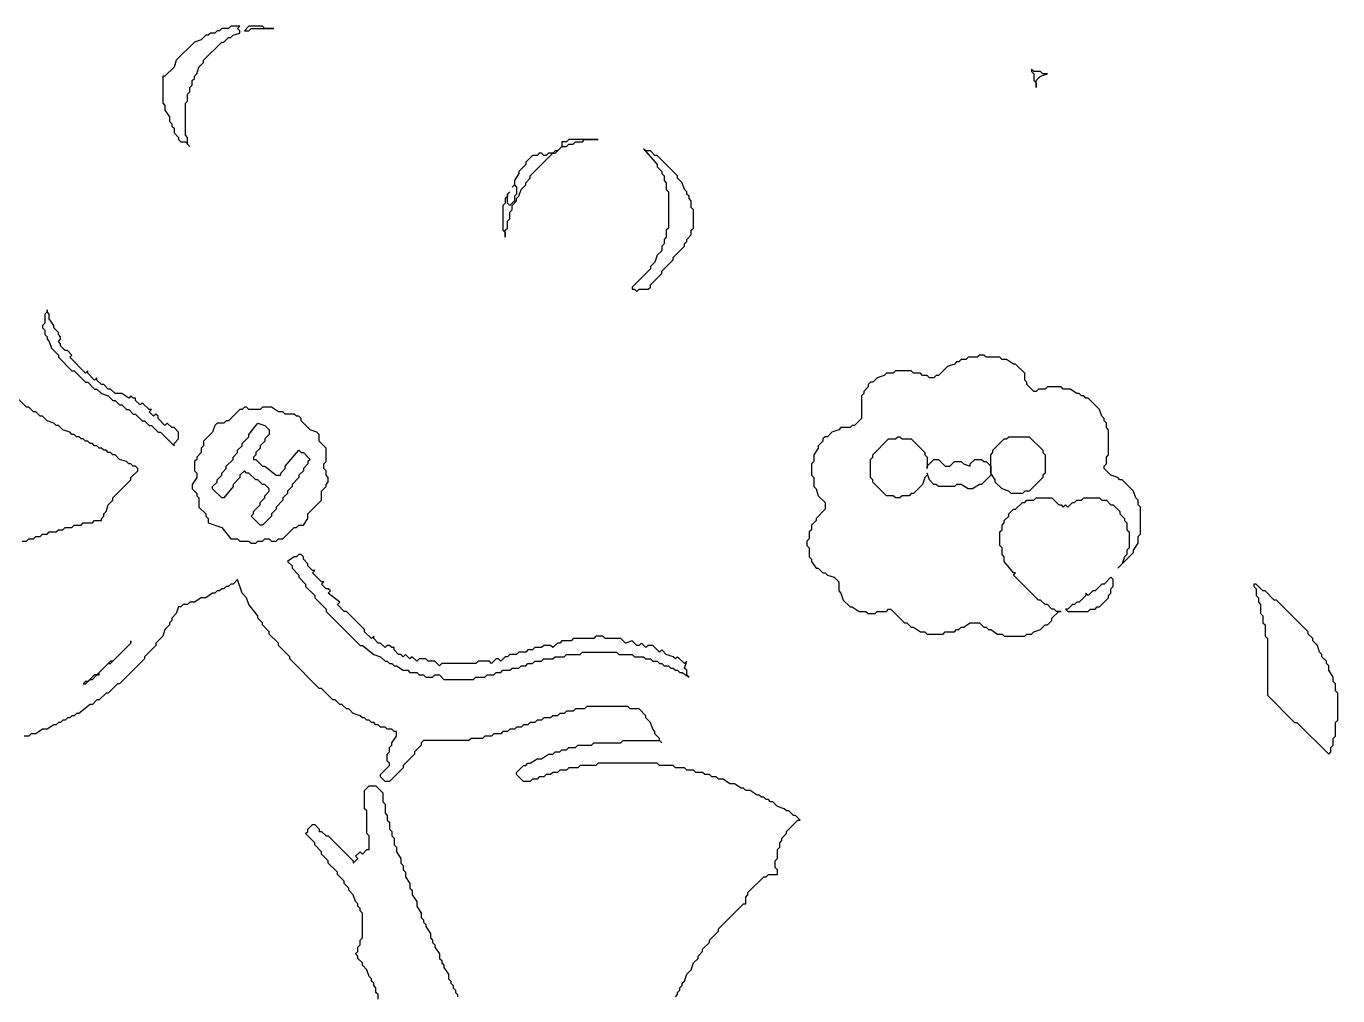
# Model space of a CAD drawing. Header units: millimetres. Extents: x 2.8 to 56.1, y 5.4 to 83.2.
# Drawn here: x 21.02 to 56.05, y 31.3 to 57.21 of the extents above; entities that cross this region are included whole.
import ezdxf

# ---------------------------------------------------------------- set-up
doc = ezdxf.new("R2010")
doc.units = ezdxf.units.MM
doc.layers.add('FILL_WHITE', color=7, linetype='Continuous')

msp = doc.modelspace()

# ---------------------------------------------------------------- linework, layer by layer
at = {"layer": 'FILL_WHITE'}
for points in [[(26.724, 57.212), (26.482, 57.212), (26.421, 57.152), (26.239, 57.152), (26.179, 57.091), (26.118, 57.091), (26.058, 57.03), (25.936, 57.03), (25.876, 56.97), (25.815, 56.97), (25.694, 56.848), (25.512, 56.788), (25.027, 56.303), (24.967, 56.121), (24.724, 55.879), (24.664, 55.879), (24.664, 55.152), (24.724, 55.091), (24.724, 54.97), (24.846, 54.788), (24.846, 54.667), (24.906, 54.606), (24.906, 54.545), (24.967, 54.485), (24.967, 54.364), (25.088, 54.242), (25.088, 54.182), (25.149, 54.121), (25.27, 54.121), (25.391, 54), (25.33, 54.061), (25.33, 54.242), (25.27, 54.303), (25.27, 55.152), (25.33, 55.212), (25.33, 55.394), (25.391, 55.455), (25.391, 55.576), (25.452, 55.636), (25.452, 55.758), (25.512, 55.818), (25.512, 55.879), (25.573, 55.939), (25.633, 56.121), (25.755, 56.242), (25.755, 56.303), (26.239, 56.788), (26.3, 56.788), (26.421, 56.909), (26.482, 56.909), (26.542, 56.97), (26.724, 57.03), (26.724, 57.091), (26.664, 57.152)], [(26.845, 57.091), (26.967, 57.091), (27.027, 57.152), (27.633, 57.152), (27.391, 57.152), (27.33, 57.212), (26.967, 57.212)], [(47.873, 56.061), (47.873, 56), (47.934, 55.939), (47.934, 55.758), (47.994, 55.697), (47.994, 55.576), (47.994, 55.758), (48.115, 55.879), (48.297, 55.939), (48.176, 55.939), (48.115, 56), (47.934, 56)], [(36.299, 54.182), (35.511, 54.182), (35.45, 54.121), (35.329, 54.121), (35.329, 54), (35.208, 53.879), (35.147, 53.879), (35.087, 53.818), (34.966, 53.818), (34.905, 53.758), (34.844, 53.758), (34.784, 53.818), (34.723, 53.818), (34.663, 53.758), (34.541, 53.758), (34.36, 53.576), (34.36, 53.515), (34.178, 53.333), (34.178, 53.273), (34.057, 53.091), (34.057, 52.97), (33.996, 52.909), (34.057, 52.97), (34.117, 52.909), (34.117, 52.727), (34.057, 52.667), (34.057, 52.545), (33.935, 52.424), (33.875, 52.485), (33.875, 52.727), (33.935, 52.788), (33.875, 52.727), (33.875, 52.667), (33.814, 52.606), (33.814, 52.485), (33.754, 52.424), (33.754, 51.758), (33.814, 51.697), (33.814, 51.576), (33.814, 51.758), (33.875, 51.818), (33.875, 52), (33.935, 52.061), (33.935, 52.242), (33.996, 52.303), (33.996, 52.424), (34.117, 52.545), (34.117, 52.606), (34.178, 52.667), (34.238, 52.848), (34.36, 52.97), (34.36, 53.03), (34.481, 53.152), (34.481, 53.212), (35.087, 53.818), (35.147, 53.818), (35.329, 54), (35.45, 54), (35.511, 54.061), (35.632, 54.061), (35.693, 54.121), (35.875, 54.121), (35.935, 54.182)], [(37.511, 53.939), (37.874, 53.515), (37.874, 53.455), (37.996, 53.333), (37.996, 53.273), (38.056, 53.212), (38.056, 53.091), (38.117, 53.03), (38.117, 52.848), (38.177, 52.788), (38.177, 51.818), (38.117, 51.758), (38.117, 51.576), (38.056, 51.515), (38.056, 51.394), (37.996, 51.333), (37.996, 51.212), (37.874, 51.091), (37.814, 50.909), (37.693, 50.788), (37.693, 50.727), (37.208, 50.242), (37.208, 50.182), (37.268, 50.182), (37.329, 50.121), (37.39, 50.182), (37.632, 50.182), (37.693, 50.242), (37.693, 50.303), (37.996, 50.606), (37.996, 50.667), (38.299, 50.97), (38.299, 51.03), (38.601, 51.333), (38.601, 51.394), (38.662, 51.455), (38.662, 51.515), (38.783, 51.636), (38.783, 51.758), (38.844, 51.818), (38.844, 52.303), (38.783, 52.364), (38.783, 52.545), (38.723, 52.606), (38.723, 52.667), (38.662, 52.727), (38.662, 52.788), (38.601, 52.848), (38.541, 53.03), (38.42, 53.152), (38.42, 53.212), (37.874, 53.758), (37.814, 53.758), (37.693, 53.879), (37.571, 53.879)], [(21.573, 49.636), (21.573, 49.576), (21.513, 49.515), (21.513, 49.273), (21.452, 49.212), (21.452, 49.152), (21.513, 49.091), (21.513, 48.97), (21.573, 48.909), (21.573, 48.848), (21.634, 48.788), (21.695, 48.606), (21.876, 48.424), (21.876, 48.364), (22.24, 48), (22.301, 48), (22.604, 47.697), (22.664, 47.697), (22.846, 47.515), (22.907, 47.515), (23.028, 47.394), (23.21, 47.333), (23.331, 47.212), (23.391, 47.212), (23.513, 47.091), (23.573, 47.091), (23.694, 46.97), (23.755, 46.97), (23.876, 46.848), (23.937, 46.848), (24.119, 46.667), (24.179, 46.667), (24.3, 46.545), (24.361, 46.545), (24.543, 46.364), (24.603, 46.364), (24.967, 46), (24.967, 46.061), (25.088, 46.182), (25.088, 46.364), (24.967, 46.485), (24.906, 46.485), (24.785, 46.606), (24.724, 46.545), (24.543, 46.727), (24.543, 46.788), (24.482, 46.848), (24.421, 46.788), (24.3, 46.909), (24.361, 46.97), (24.3, 46.97), (24.119, 47.152), (24.058, 47.091), (23.937, 47.212), (23.937, 47.273), (23.876, 47.273), (23.816, 47.333), (23.755, 47.273), (23.573, 47.394), (23.391, 47.394), (23.27, 47.515), (23.21, 47.515), (23.088, 47.636), (23.028, 47.636), (22.907, 47.758), (22.907, 47.818), (22.846, 47.758), (22.664, 47.939), (22.664, 48), (22.604, 47.939), (22.179, 48.364), (22.24, 48.424), (22.119, 48.545), (22.058, 48.545), (21.937, 48.667), (21.937, 48.727), (21.876, 48.788), (21.937, 48.848), (21.937, 48.909), (21.876, 48.97), (21.876, 49.03), (21.755, 49.152), (21.755, 49.212), (21.634, 49.394), (21.634, 49.515), (21.573, 49.576)], [(43.752, 47.818), (43.631, 47.697), (43.571, 47.697), (43.51, 47.636), (43.51, 47.576), (43.389, 47.455), (43.389, 47.394), (43.328, 47.333), (43.328, 46.727), (43.146, 46.545), (43.086, 46.545), (43.025, 46.485), (42.783, 46.485), (42.722, 46.424), (42.54, 46.364), (42.419, 46.242), (42.359, 46.242), (42.298, 46.182), (42.298, 46.121), (42.177, 46), (42.177, 45.939), (42.056, 45.758), (42.056, 45.576), (41.995, 45.515), (41.995, 45.212), (42.056, 45.152), (42.056, 44.909), (42.116, 44.848), (42.177, 44.667), (42.359, 44.485), (42.359, 44.303), (42.116, 44.061), (42.116, 44), (41.995, 43.879), (41.995, 43.758), (41.934, 43.697), (41.934, 43.515), (41.874, 43.455), (41.874, 43.333), (41.934, 43.273), (41.934, 43.03), (41.995, 42.97), (41.995, 42.909), (42.116, 42.727), (42.177, 42.727), (42.298, 42.606), (42.359, 42.606), (42.419, 42.545), (42.601, 42.485), (42.722, 42.364), (42.722, 42.121), (42.783, 42.061), (42.843, 41.879), (43.025, 41.697), (43.086, 41.697), (43.268, 41.576), (43.449, 41.576), (43.51, 41.515), (43.692, 41.515), (43.752, 41.576), (43.995, 41.576), (44.055, 41.636), (44.116, 41.636), (44.48, 41.273), (44.54, 41.273), (44.661, 41.152), (44.722, 41.152), (44.904, 41.03), (45.025, 41.03), (45.086, 40.97), (45.51, 40.97), (45.57, 41.03), (45.813, 41.03), (45.873, 41.091), (45.934, 41.091), (45.994, 41.152), (46.055, 41.152), (46.237, 41.273), (46.479, 41.273), (46.6, 41.152), (46.661, 41.152), (46.722, 41.091), (46.782, 41.091), (46.964, 40.97), (47.085, 40.97), (47.146, 40.909), (47.691, 40.909), (47.752, 40.97), (47.873, 40.97), (47.934, 41.03), (48.115, 41.091), (48.237, 41.212), (48.297, 41.212), (48.418, 41.333), (48.418, 41.394), (48.6, 41.576), (48.661, 41.576), (48.54, 41.576), (48.479, 41.636), (48.418, 41.636), (48.297, 41.758), (48.237, 41.758), (48.115, 41.879), (48.055, 41.879), (47.388, 42.545), (47.449, 42.606), (47.388, 42.606), (47.146, 42.909), (47.146, 43.03), (47.085, 43.091), (47.085, 43.273), (47.025, 43.333), (47.025, 43.697), (47.085, 43.758), (47.085, 43.879), (47.146, 43.939), (47.146, 44), (47.267, 44.121), (47.267, 44.182), (47.388, 44.303), (47.449, 44.303), (47.631, 44.485), (47.691, 44.485), (47.752, 44.545), (47.934, 44.545), (47.994, 44.606), (48.418, 44.606), (48.6, 44.424), (48.661, 44.424), (48.721, 44.364), (48.782, 44.424), (48.843, 44.364), (48.964, 44.485), (49.024, 44.485), (49.085, 44.545), (49.206, 44.545), (49.267, 44.606), (49.691, 44.606), (49.752, 44.545), (49.873, 44.545), (49.994, 44.424), (50.055, 44.424), (50.236, 44.242), (50.236, 44.182), (50.358, 44.061), (50.358, 44), (50.418, 43.939), (50.418, 43.758), (50.479, 43.697), (50.479, 43.273), (50.418, 43.212), (50.418, 43.091), (50.358, 43.03), (50.297, 42.848), (50.176, 42.727), (50.6, 43.152), (50.6, 43.212), (50.721, 43.394), (50.721, 43.576), (50.782, 43.636), (50.782, 44.364), (50.721, 44.424), (50.721, 44.545), (50.661, 44.606), (50.6, 44.788), (50.297, 45.091), (50.236, 45.091), (50.176, 45.152), (49.994, 45.212), (49.812, 45.394), (49.812, 45.455), (49.873, 45.515), (49.873, 45.697), (49.933, 45.758), (49.933, 46.424), (49.873, 46.485), (49.873, 46.606), (49.812, 46.667), (49.812, 46.727), (49.752, 46.788), (49.691, 46.97), (49.388, 47.273), (49.327, 47.273), (49.267, 47.333), (49.206, 47.333), (49.146, 47.394), (49.085, 47.394), (48.903, 47.515), (48.721, 47.515), (48.661, 47.576), (48.297, 47.576), (48.237, 47.515), (48.055, 47.515), (47.994, 47.455), (47.934, 47.455), (47.752, 47.636), (47.752, 47.697), (47.691, 47.758), (47.691, 47.939), (47.449, 48.182), (47.388, 48.182), (47.206, 48.303), (47.085, 48.303), (47.025, 48.364), (46.661, 48.364), (46.6, 48.424), (46.479, 48.424), (46.419, 48.364), (46.176, 48.364), (46.116, 48.303), (45.994, 48.303), (45.934, 48.242), (45.873, 48.242), (45.813, 48.182), (45.631, 48.121), (45.389, 47.879), (45.328, 47.879), (45.267, 47.818), (45.146, 47.818), (45.086, 47.879), (44.964, 47.879), (44.904, 47.939), (44.722, 47.939), (44.661, 48), (44.237, 48), (44.177, 47.939), (43.995, 47.939), (43.934, 47.879)], [(26.845, 47.03), (26.785, 46.97), (26.724, 46.97), (26.421, 46.667), (26.361, 46.667), (26.3, 46.606), (26.118, 46.606), (26.058, 46.545), (25.997, 46.364), (25.755, 46.121), (25.755, 46), (25.694, 45.939), (25.694, 45.818), (25.573, 45.697), (25.573, 45.636), (25.512, 45.576), (25.512, 45.333), (25.573, 45.273), (25.573, 45.152), (25.452, 44.97), (25.452, 44.848), (25.573, 44.727), (25.573, 44.667), (25.633, 44.606), (25.633, 44.364), (25.815, 44.182), (25.815, 44.121), (25.876, 44.061), (25.876, 43.939), (26.239, 43.818), (26.482, 43.515), (26.664, 43.515), (26.724, 43.455), (26.967, 43.455), (27.027, 43.394), (27.148, 43.394), (27.209, 43.455), (27.33, 43.455), (27.391, 43.515), (27.512, 43.515), (27.573, 43.455), (27.694, 43.455), (27.754, 43.515), (27.876, 43.515), (28.179, 43.818), (28.239, 43.818), (28.3, 43.879), (28.421, 43.879), (28.542, 44.061), (28.542, 44.182), (28.906, 44.545), (28.906, 44.788), (29.027, 44.909), (29.027, 44.97), (29.088, 45.03), (29.088, 45.152), (29.027, 45.212), (29.027, 45.333), (28.966, 45.394), (28.966, 45.515), (29.027, 45.576), (29.027, 45.939), (28.845, 46.121), (28.845, 46.303), (28.785, 46.364), (28.603, 46.424), (28.36, 46.667), (28.36, 46.727), (28.3, 46.788), (28.239, 46.788), (28.179, 46.848), (27.936, 46.848), (27.876, 46.909), (27.754, 46.909), (27.573, 47.03), (27.33, 47.03), (27.27, 46.97), (26.967, 46.97), (26.906, 47.03)], [(27.209, 46.606), (27.391, 46.545), (27.512, 46.424), (27.512, 46.303), (27.391, 46.182), (27.391, 46.121), (27.27, 46), (27.27, 45.939), (27.148, 45.818), (27.148, 45.758), (27.088, 45.697), (27.088, 45.636), (27.148, 45.636), (27.33, 45.455), (27.391, 45.455), (27.694, 45.212), (27.815, 45.212), (27.815, 45.273), (27.936, 45.394), (27.936, 45.455), (28.3, 45.879), (28.36, 45.818), (28.421, 45.818), (28.603, 45.636), (28.542, 45.576), (28.542, 45.515), (28.421, 45.394), (28.421, 45.333), (28.3, 45.212), (28.3, 45.152), (28.118, 44.97), (28.118, 44.909), (27.997, 44.788), (27.997, 44.727), (27.876, 44.606), (27.876, 44.545), (27.694, 44.364), (27.694, 44.303), (27.573, 44.182), (27.573, 44.121), (27.33, 43.879), (27.27, 43.879), (27.027, 44.121), (27.088, 44.182), (27.088, 44.242), (27.27, 44.424), (27.27, 44.485), (27.391, 44.606), (27.391, 44.667), (27.512, 44.788), (27.512, 44.848), (27.391, 44.97), (27.33, 44.97), (27.209, 45.091), (27.148, 45.091), (26.967, 45.273), (26.906, 45.273), (26.845, 45.333), (26.724, 45.212), (26.724, 45.152), (26.542, 44.97), (26.542, 44.909), (26.3, 44.606), (26.239, 44.606), (25.997, 44.848), (25.997, 44.909), (26.118, 45.03), (26.118, 45.091), (26.239, 45.212), (26.239, 45.273), (26.361, 45.394), (26.361, 45.455), (26.542, 45.636), (26.542, 45.697), (26.664, 45.818), (26.664, 45.879), (26.785, 46), (26.785, 46.061), (26.967, 46.242), (26.967, 46.303)], [(43.571, 45.636), (43.631, 45.697), (43.631, 45.758), (44.055, 46.182), (44.237, 46.182), (44.298, 46.242), (44.358, 46.242), (44.419, 46.182), (44.661, 46.182), (45.025, 45.818), (45.025, 45.758), (45.086, 45.697), (45.086, 45.394), (45.086, 45.455), (45.267, 45.636), (45.389, 45.636), (45.57, 45.455), (45.691, 45.455), (45.813, 45.576), (45.994, 45.576), (46.055, 45.515), (46.237, 45.455), (46.237, 45.515), (46.358, 45.636), (46.54, 45.636), (46.6, 45.576), (46.661, 45.576), (46.782, 45.455), (46.782, 45.212), (46.54, 44.97), (46.479, 44.97), (46.297, 44.848), (46.176, 44.848), (45.994, 44.97), (45.873, 44.97), (45.813, 44.909), (45.389, 44.909), (45.328, 44.97), (45.267, 44.97), (45.146, 45.091), (45.086, 45.273), (45.086, 45.212), (45.025, 45.152), (44.964, 44.97), (44.722, 44.727), (44.661, 44.727), (44.601, 44.667), (44.419, 44.667), (44.358, 44.606), (44.237, 44.606), (44.177, 44.667), (43.995, 44.667), (43.631, 45.03), (43.631, 45.091), (43.571, 45.152)], [(47.267, 46.242), (47.812, 46.242), (48.176, 45.879), (48.176, 45.818), (48.237, 45.758), (48.237, 45.273), (48.176, 45.212), (48.176, 45.152), (47.812, 44.788), (47.691, 44.788), (47.631, 44.727), (47.328, 44.727), (47.267, 44.788), (47.085, 44.848), (46.903, 45.03), (46.903, 45.091), (46.782, 45.273), (46.782, 45.758), (46.843, 45.818), (46.843, 45.879), (47.146, 46.182), (47.206, 46.182)], [(27.997, 42.909), (28.118, 42.788), (28.118, 42.727), (28.3, 42.545), (28.3, 42.485), (28.482, 42.303), (28.482, 42.242), (28.724, 42), (28.724, 41.939), (29.027, 41.636), (29.027, 41.576), (29.936, 40.667), (29.997, 40.667), (30.3, 40.424), (30.481, 40.364), (30.603, 40.242), (30.663, 40.242), (30.724, 40.182), (30.784, 40.182), (30.845, 40.121), (30.906, 40.121), (31.087, 40), (31.209, 40), (31.269, 39.939), (31.451, 39.939), (31.511, 39.879), (31.633, 39.879), (31.693, 39.818), (31.875, 39.818), (31.936, 39.879), (32.057, 39.879), (32.178, 39.758), (32.966, 39.758), (33.026, 39.818), (33.269, 39.818), (33.329, 39.879), (33.511, 39.879), (33.572, 39.939), (33.693, 39.939), (33.754, 40), (33.935, 40), (33.996, 40.061), (34.178, 40.061), (34.238, 40.121), (34.36, 40.121), (34.42, 40.182), (34.541, 40.182), (34.602, 40.242), (34.784, 40.242), (34.844, 40.303), (35.087, 40.303), (35.147, 40.364), (35.39, 40.364), (35.45, 40.424), (35.814, 40.424), (35.875, 40.485), (36.784, 40.485), (36.844, 40.424), (37.208, 40.424), (37.268, 40.364), (37.511, 40.364), (37.571, 40.303), (37.693, 40.303), (37.753, 40.242), (37.874, 40.242), (37.935, 40.182), (37.996, 40.182), (38.056, 40.121), (38.177, 40.121), (38.238, 40.061), (38.299, 40.061), (38.359, 40), (38.42, 40), (38.48, 39.939), (38.541, 39.939), (38.723, 39.818), (38.662, 39.879), (38.662, 40), (38.601, 40.061), (38.662, 40.242), (38.601, 40.182), (38.42, 40.364), (38.359, 40.303), (38.299, 40.364), (38.117, 40.424), (37.996, 40.545), (37.935, 40.485), (37.753, 40.667), (37.632, 40.667), (37.571, 40.606), (37.45, 40.727), (37.39, 40.667), (37.329, 40.667), (37.208, 40.788), (37.026, 40.727), (36.905, 40.848), (36.481, 40.848), (36.42, 40.909), (36.238, 40.909), (36.178, 40.848), (35.632, 40.848), (35.572, 40.788), (35.329, 40.788), (35.269, 40.727), (35.208, 40.727), (35.087, 40.606), (35.026, 40.667), (34.844, 40.667), (34.784, 40.606), (34.602, 40.606), (34.541, 40.545), (34.42, 40.545), (34.36, 40.485), (34.178, 40.485), (34.117, 40.424), (33.935, 40.424), (33.875, 40.364), (33.814, 40.364), (33.693, 40.242), (33.632, 40.303), (33.572, 40.303), (33.451, 40.182), (33.39, 40.242), (33.087, 40.242), (33.026, 40.182), (32.117, 40.182), (32.057, 40.121), (31.936, 40.242), (31.754, 40.242), (31.693, 40.303), (31.511, 40.303), (31.451, 40.242), (31.33, 40.364), (31.269, 40.303), (31.148, 40.424), (31.087, 40.364), (31.027, 40.424), (30.966, 40.424), (30.845, 40.545), (30.845, 40.606), (30.784, 40.606), (30.724, 40.667), (30.663, 40.667), (30.603, 40.606), (30.481, 40.727), (30.421, 40.727), (30.3, 40.848), (30.3, 40.909), (30.239, 40.848), (30.057, 41.03), (30.057, 41.091), (29.572, 41.576), (29.512, 41.576), (29.33, 41.758), (29.391, 41.818), (29.088, 42.061), (29.148, 42.121), (29.088, 42.182), (29.027, 42.182), (28.906, 42.303), (28.966, 42.364), (28.906, 42.364), (28.663, 42.606), (28.724, 42.667), (28.663, 42.667), (28.542, 42.788), (28.542, 42.848), (28.421, 42.97), (28.421, 43.03), (28.36, 43.091), (28.3, 43.091), (28.239, 43.03), (28.179, 43.03)], [(50.055, 42.424), (49.994, 42.485), (49.812, 42.303), (49.752, 42.303), (49.57, 42.121), (49.509, 42.121), (49.388, 42), (49.327, 42.061), (49.327, 42), (49.146, 41.818), (49.085, 41.818), (49.024, 41.758), (48.964, 41.758), (48.843, 41.636), (48.782, 41.636), (48.843, 41.576), (49.388, 41.576), (49.449, 41.636), (49.57, 41.636), (49.63, 41.697), (49.691, 41.697), (49.933, 41.939), (49.933, 42), (49.994, 42.061), (49.994, 42.182), (50.055, 42.242)], [(53.812, 42.303), (53.812, 42.242), (53.872, 42.182), (53.872, 42), (53.933, 41.939), (53.933, 41.818), (53.993, 41.758), (53.993, 41.515), (54.054, 41.455), (54.054, 41.273), (54.115, 41.212), (54.115, 40.909), (54.175, 40.848), (54.175, 39.333), (54.902, 38.606), (54.963, 38.606), (55.811, 37.758), (55.872, 37.818), (55.872, 37.939), (55.933, 38), (55.933, 38.182), (55.993, 38.242), (55.993, 38.606), (56.054, 38.667), (56.054, 39.394), (55.993, 39.455), (55.993, 39.636), (55.933, 39.697), (55.933, 39.818), (55.811, 40), (55.811, 40.121), (55.751, 40.182), (55.751, 40.242), (55.63, 40.364), (55.63, 40.424), (55.569, 40.485), (55.508, 40.667), (55.387, 40.788), (55.387, 40.848), (55.266, 40.97), (55.266, 41.03), (54.418, 41.879), (54.357, 41.879), (54.115, 42.121), (54.054, 42.121), (53.872, 42.303)], [(23.816, 40.788), (23.816, 40.727), (23.331, 40.242), (23.27, 40.242), (22.907, 39.879), (22.846, 39.879), (22.664, 39.697), (22.604, 39.697), (22.543, 39.636), (22.604, 39.636), (22.725, 39.758), (22.785, 39.758), (22.907, 39.879), (22.967, 39.879), (22.967, 39.939), (23.21, 40.182), (23.27, 40.182), (23.816, 40.727)]]:
    msp.add_lwpolyline(points, close=True, dxfattribs=at)
for points in [[(20.907, 43.455), (21.028, 43.455), (21.089, 43.515), (21.21, 43.515), (21.27, 43.576), (21.392, 43.576), (21.452, 43.636), (21.573, 43.636), (21.634, 43.697), (21.816, 43.697), (21.876, 43.758), (21.998, 43.758), (22.058, 43.818), (22.24, 43.818), (22.301, 43.879), (22.482, 43.879), (22.543, 43.939), (22.785, 43.939), (22.846, 44), (23.028, 44), (23.028, 44.061), (23.088, 44.121), (23.088, 44.182), (23.149, 44.242), (23.21, 44.424), (23.331, 44.545), (23.331, 44.606), (23.816, 45.091), (23.816, 45.152), (23.997, 45.333), (23.997, 45.394), (23.937, 45.455), (23.876, 45.455), (23.816, 45.515), (23.755, 45.515), (23.694, 45.576), (23.513, 45.636), (23.391, 45.758), (23.331, 45.758), (23.27, 45.818), (23.21, 45.818), (23.149, 45.879), (23.088, 45.879), (23.028, 45.939), (22.967, 45.939), (22.907, 46), (22.846, 46), (22.785, 46.061), (22.725, 46.061), (22.664, 46.121), (22.604, 46.121), (22.543, 46.182), (22.482, 46.182), (22.422, 46.242), (22.361, 46.242), (22.301, 46.303), (22.24, 46.303), (22.179, 46.364), (21.998, 46.424), (21.876, 46.545), (21.816, 46.545), (21.755, 46.606), (21.573, 46.667), (21.452, 46.788), (21.392, 46.788), (21.27, 46.909), (21.21, 46.909), (21.089, 47.03), (21.028, 47.03), (20.725, 47.333)], [(38.359, 31.273), (38.42, 31.333), (38.42, 31.394), (38.48, 31.455), (38.48, 31.515), (38.541, 31.576), (38.541, 31.636), (38.601, 31.697), (38.662, 31.879), (38.783, 32), (38.844, 32.182), (38.965, 32.303), (38.965, 32.364), (39.086, 32.485), (39.086, 32.545), (39.268, 32.727), (39.268, 32.788), (39.51, 33.03), (39.51, 33.091), (40.177, 33.758), (40.238, 33.758), (40.238, 33.939), (40.298, 34), (40.298, 34.061), (40.722, 34.485), (40.783, 34.485), (40.844, 34.545), (41.086, 34.545), (41.086, 34.667), (41.025, 34.727), (41.025, 34.909), (41.086, 34.97), (41.086, 35.212), (41.147, 35.273), (41.147, 35.394), (41.207, 35.455), (41.207, 35.515), (41.328, 35.636), (41.328, 35.697), (41.631, 36), (41.692, 36), (41.571, 36.121), (41.51, 36.121), (41.389, 36.242), (41.328, 36.242), (41.268, 36.303), (41.086, 36.364), (40.965, 36.485), (40.904, 36.485), (40.844, 36.545), (40.783, 36.545), (40.722, 36.606), (40.662, 36.606), (40.601, 36.667), (40.541, 36.667), (40.359, 36.788), (40.238, 36.788), (40.177, 36.848), (40.116, 36.848), (39.935, 36.97), (39.813, 36.97), (39.632, 37.091), (39.51, 37.091), (39.45, 37.152), (39.329, 37.152), (39.268, 37.212), (39.147, 37.212), (39.086, 37.273), (38.904, 37.273), (38.844, 37.333), (38.662, 37.333), (38.601, 37.394), (38.359, 37.394), (38.299, 37.455), (37.935, 37.455), (37.874, 37.515), (36.299, 37.515), (36.238, 37.455), (35.814, 37.455), (35.753, 37.394), (35.511, 37.394), (35.45, 37.333), (35.269, 37.333), (35.208, 37.273), (35.087, 37.273), (35.026, 37.212), (34.905, 37.212), (34.844, 37.152), (34.723, 37.152), (34.663, 37.091), (34.541, 37.091), (34.481, 37.03), (34.299, 37.03), (34.117, 37.212), (34.117, 37.273), (34.299, 37.455), (34.36, 37.455), (34.42, 37.515), (34.481, 37.515), (34.663, 37.636), (34.784, 37.636), (34.966, 37.758), (35.087, 37.758), (35.147, 37.818), (35.269, 37.818), (35.329, 37.879), (35.45, 37.879), (35.511, 37.939), (35.693, 37.939), (35.753, 38), (36.117, 38), (36.178, 38.061), (36.905, 38.061), (36.965, 38.121), (37.935, 38.121), (37.996, 38.061), (37.935, 38.121), (37.935, 38.182), (37.814, 38.303), (37.814, 38.364), (37.753, 38.424), (37.693, 38.606), (37.571, 38.727), (37.571, 38.788), (37.39, 38.97), (37.147, 38.97), (37.087, 39.03), (35.996, 39.03), (35.935, 38.97), (35.693, 38.97), (35.632, 38.909), (35.45, 38.909), (35.39, 38.848), (35.269, 38.848), (35.208, 38.788), (35.087, 38.788), (35.026, 38.727), (34.844, 38.727), (34.784, 38.667), (34.663, 38.667), (34.602, 38.606), (34.481, 38.606), (34.42, 38.545), (34.299, 38.545), (34.238, 38.485), (34.117, 38.485), (34.057, 38.424), (33.935, 38.424), (33.875, 38.364), (33.754, 38.364), (33.693, 38.303), (33.511, 38.303), (33.451, 38.242), (33.269, 38.242), (33.208, 38.182), (32.905, 38.182), (32.845, 38.121), (31.633, 38.121), (31.572, 38.061), (31.572, 38), (31.39, 37.818), (31.39, 37.758), (31.087, 37.455), (31.087, 37.394), (30.724, 37.03), (30.603, 37.03), (30.481, 37.152), (30.481, 37.212), (30.724, 37.455), (30.724, 37.515), (30.663, 37.576), (30.663, 37.758), (30.724, 37.818), (30.724, 37.939), (30.784, 38), (30.784, 38.061), (30.906, 38.242), (30.906, 38.364), (30.845, 38.364), (30.784, 38.424), (30.663, 38.424), (30.603, 38.485), (30.481, 38.485), (30.421, 38.545), (30.36, 38.545), (30.3, 38.606), (30.239, 38.606), (30.178, 38.667), (30.118, 38.667), (30.057, 38.727), (29.997, 38.727), (29.936, 38.788), (29.754, 38.848), (29.633, 38.97), (29.572, 38.97), (29.451, 39.091), (29.391, 39.091), (29.269, 39.212), (29.209, 39.212), (28.906, 39.515), (28.845, 39.515), (28.057, 40.303), (28.057, 40.364), (27.754, 40.667), (27.754, 40.727), (27.512, 40.97), (27.512, 41.03), (27.33, 41.212), (27.33, 41.273), (27.209, 41.394), (27.209, 41.455), (26.967, 41.758), (26.906, 41.939), (26.785, 42.061), (26.664, 42.424), (26.542, 42.303), (26.482, 42.303), (26.421, 42.242), (26.361, 42.242), (26.3, 42.182), (26.239, 42.182), (26.179, 42.121), (26.118, 42.121), (26.058, 42.061), (25.997, 42.061), (25.815, 41.939), (25.694, 41.939), (25.512, 41.818), (25.391, 41.818), (25.33, 41.758), (25.209, 41.758), (25.149, 41.697), (25.088, 41.697), (25.027, 41.515), (24.906, 41.394), (24.906, 41.333), (24.846, 41.273), (24.846, 41.212), (24.724, 41.091), (24.664, 40.909), (24.482, 40.727), (24.482, 40.667), (24.179, 40.364), (24.179, 40.303), (23.513, 39.636), (23.452, 39.636), (23.21, 39.394), (23.149, 39.394), (22.967, 39.212), (22.907, 39.212), (22.785, 39.091), (22.725, 39.091), (22.422, 38.848), (22.361, 38.848), (22.301, 38.788), (22.24, 38.788), (22.179, 38.727), (22.119, 38.727), (22.058, 38.667), (21.998, 38.667), (21.937, 38.606), (21.876, 38.606), (21.816, 38.545), (21.755, 38.545), (21.573, 38.424), (21.452, 38.424), (21.27, 38.303), (21.149, 38.303), (21.089, 38.242), (20.967, 38.242)], [(30.421, 31.212), (30.421, 31.333), (30.36, 31.394), (30.36, 31.515), (30.3, 31.576), (30.3, 31.636), (30.239, 31.697), (30.239, 31.758), (30.178, 31.818), (30.118, 32), (29.997, 32.121), (29.997, 32.182), (29.875, 32.303), (29.875, 32.364), (29.815, 32.424), (29.875, 32.485), (29.875, 32.606), (29.936, 32.667), (29.936, 32.788), (29.997, 32.848), (29.997, 33.515), (29.936, 33.576), (29.936, 33.636), (29.875, 33.697), (29.875, 33.758), (29.815, 33.818), (29.754, 34), (29.633, 34.121), (29.633, 34.182), (29.512, 34.303), (29.512, 34.364), (29.33, 34.545), (29.33, 34.606), (29.088, 34.848), (29.088, 34.909), (28.906, 35.091), (28.906, 35.152), (28.724, 35.333), (28.724, 35.394), (28.482, 35.636), (28.542, 35.697), (28.542, 35.758), (28.663, 35.879), (28.724, 35.879), (28.845, 35.758), (28.845, 35.697), (28.906, 35.697), (29.027, 35.576), (29.088, 35.576), (29.754, 34.909), (29.754, 34.848), (29.875, 34.97), (29.815, 35.03), (29.936, 35.152), (29.997, 35.091), (30.118, 35.212), (30.178, 35.212), (30.178, 35.576), (30.118, 35.636), (30.118, 36.242), (30.057, 36.303), (30.057, 36.788), (30.178, 36.909), (30.36, 36.909), (30.542, 36.727), (30.542, 36.485), (30.603, 36.424), (30.603, 36.182), (30.663, 36.121), (30.663, 36), (30.724, 35.939), (30.724, 35.758), (30.784, 35.697), (30.784, 35.576), (30.845, 35.515), (30.845, 35.333), (30.906, 35.273), (30.906, 35.152), (31.027, 34.97), (31.027, 34.848), (31.087, 34.788), (31.087, 34.667), (31.148, 34.606), (31.148, 34.485), (31.269, 34.303), (31.269, 34.182), (31.33, 34.121), (31.33, 34), (31.451, 33.818), (31.451, 33.697), (31.572, 33.515), (31.572, 33.394), (31.633, 33.333), (31.633, 33.273), (31.693, 33.212), (31.693, 33.152), (31.814, 32.97), (31.814, 32.848), (31.875, 32.788), (31.875, 32.727), (31.936, 32.667), (31.936, 32.606), (32.057, 32.424), (32.057, 32.303), (32.117, 32.242), (32.117, 32.182), (32.178, 32.121), (32.178, 32.061), (32.299, 31.879), (32.299, 31.758), (32.36, 31.697), (32.36, 31.636), (32.42, 31.576), (32.42, 31.515), (32.481, 31.455), (32.481, 31.394), (32.542, 31.333), (32.542, 31.273)]]:
    msp.add_lwpolyline(points, dxfattribs=at)

doc.saveas('drawing.dxf')
